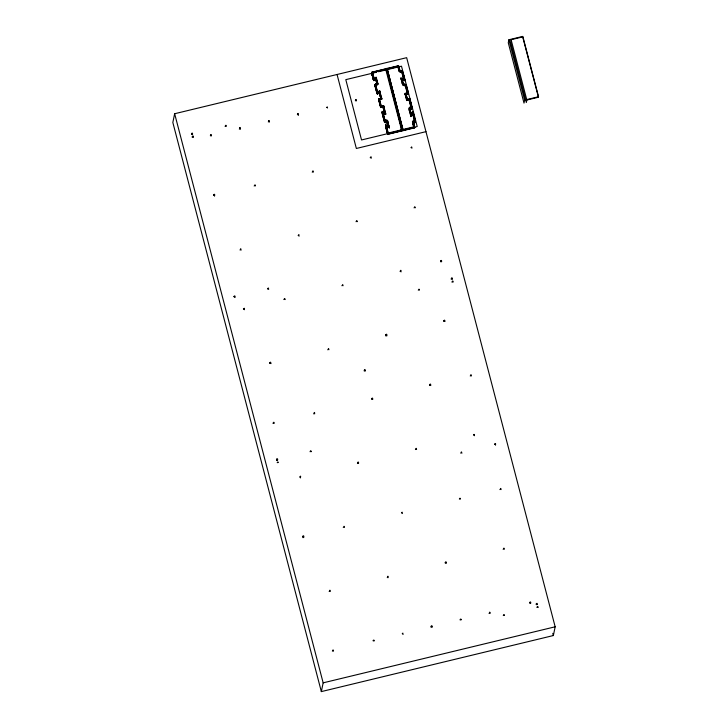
<?xml version="1.0" encoding="UTF-8"?>
<svg xmlns="http://www.w3.org/2000/svg" width="728" height="728" viewBox="0 0 728 728"><rect width="100%" height="100%" fill="white"/><g stroke="black" fill="none" stroke-linecap="round" stroke-linejoin="round"><path stroke-width="1.09" d="M235.099 297.333L234.079 296.833M255.355 185.959C254.909 183.347 254.982 185.804 254.163 185.995M268.304 121.949L268.887 121.385L269.515 121.958M272.954 423.323C275.994 422.058 271.635 421.803 274.165 423.332M327.509 108.026C327.281 105.414 326.908 108.126 326.499 107.526M344.462 527.436C344.016 524.961 344.016 527.245 343.261 527.418M415.215 207.835C413.322 205.824 416.443 207.043 414.014 207.826M416.616 449.504C415.734 449.558 416.98 446.71 415.424 449.531M429.566 385.485L430.184 384.921L430.776 385.494M451.906 282.082C454.991 280.826 450.541 280.507 453.116 282.091M501.073 489.598C500.564 486.959 500.709 489.48 499.872 489.589M225.061 126.308C228.146 125.125 223.678 124.807 226.262 126.317M328.91 349.731C328.401 347.183 328.51 349.495 327.736 349.804M357.412 463.381L358.039 462.853L358.613 463.39M411.957 148.166C411.484 145.063 411.52 148.621 410.983 147.593M451.169 279.188L451.788 278.678L452.361 279.206M174.647 113.732L172.836 122.486L321.339 691.6L553.353 635.544L555.164 626.799L406.661 57.676L174.647 113.732L323.159 682.846L321.339 691.6M403.894 79.379L402.147 72.682L399.472 71.899L398.079 66.539L372.554 72.7L374.301 79.407L376.076 77.132M379.57 90.545L381.872 98.953L379.452 100.009L381.199 106.716L383.62 105.66L381.199 106.716M386.55 126.326L388.197 133.524L386.55 126.326L389.216 127.109L389.325 127.91M508.89 39.767L508.271 42.761L524.005 103.094L524.633 100.091L508.89 39.767L522.813 36.4L538.547 96.724L524.633 100.091M511.101 39.703L510.583 42.206L526.326 102.53L526.845 100.027L511.101 39.703L522.704 36.901L538.447 97.224L526.845 100.027M192.174 137.237L192.738 136.764L193.348 137.246M267.54 289.034C270.552 287.833 266.321 287.524 268.705 289.334M355.319 100.846L355.892 100.364L356.502 100.81M356.019 221.676C359.122 220.584 354.609 220.275 357.211 221.685M418.272 290.126C419.474 290.308 418.491 287.742 419.455 290.09M461.934 453.153C461.379 452.88 461.907 450.45 460.769 453.18M490.162 613.313C488.424 611.111 491.282 612.485 488.998 613.34M240.477 129.174L239.84 128.392L239.348 129.202M244.435 309.719L244.435 308.29L243.416 308.69L244.371 309.209L243.552 309.018M283.875 299.563C287.014 298.58 282.519 298.207 285.048 299.572M269.724 363.481L270.37 363.045L270.916 363.618M364.155 370.916L365.329 370.925M440.486 261.725L441.641 261.698M333.533 651.187C333.005 650.832 333.506 648.43 332.387 651.178M402.438 513.54C401.419 513.504 403.103 511.01 401.519 512.858M191.446 134.307L192.592 134.316M370.188 157.676C372.818 156.511 369.424 156.42 371.18 158.304M310.037 451.715C313.222 450.75 308.526 450.377 311.184 451.724M401.028 271.917C401.073 267.859 400.282 272.609 400.054 271.253M330.275 591.509C329.893 588.661 329.811 591.227 329.156 591.5M443.743 321.403L444.89 321.412M210.347 135.754L211.466 135.763M241.15 250.077C240.495 249.786 241.305 247.156 240.067 250.068M277.159 462.653C278.442 463.099 277.359 460.469 278.178 462.58M403.112 634.452C402.129 634.179 403.812 632.131 402.256 633.669M503.257 615.533C506.488 614.814 501.856 614.15 504.331 615.451M529.611 603.121L530.73 603.13M536.163 604.568L537.282 604.613M536.9 607.407C540.14 606.524 535.38 606.051 538.047 607.498M313.277 172.19C313.031 169.306 312.758 171.744 312.239 172.181M471.289 376.012C470.961 373.136 470.816 375.612 470.252 376.003M474.538 435.726C472.345 433.524 476.148 434.689 473.573 435.007M495.504 445.181L495.595 443.661L494.549 444.034L495.531 444.526L494.749 444.326M445.181 562.99L446.31 563.117M460.032 619.901C463.299 619.082 458.449 618.591 461.115 619.91M297.388 114.66L298.216 114.46L298.407 115.306M314.66 413.886C314.687 410.983 314.005 413.231 313.668 413.877M371.644 399.217L372.727 399.308M459.35 499.026C462.571 498.198 457.776 497.87 460.369 498.999M213.659 195.359L214.569 195.277L214.532 196.169M298.116 235.453C300.746 234.434 297.188 234.425 299.053 236.209M386.786 335.981C387.396 335.117 385.167 334.771 385.84 335.972M388.161 577.677C388.151 574.701 387.524 577.077 387.278 577.668M373.091 640.813C376.249 640.085 371.353 639.63 374.137 641.004M409.846 109.291L409.273 109.883L411.821 107.362L409.627 98.781L406.624 99.499L407.307 99.336L405.915 93.958L405.232 94.121L408.235 93.375L406.124 85.294L402.684 84.302M409.955 110.083L409.382 110.674L411.921 108.153L409.573 99.035L406.57 99.745L407.252 99.59L405.86 94.212L405.178 94.367L408.19 93.63L405.86 84.803L402.42 83.82L403.212 84.066L401.929 79.134L401.146 78.915L404.622 79.953L402.42 71.508L398.98 70.525L399.772 70.771L398.534 65.939L371.644 72.445L373.628 80.235L376.176 77.778L373.637 80.262L371.644 72.436L373.701 80.389L376.267 77.951L375.684 78.497M411.12 114.059L410.537 114.66L413.104 112.248M411.156 114.332L410.574 114.924L413.14 112.512L415.451 121.794L412.903 124.315L413.495 123.787L414.578 127.846L387.678 134.371L385.813 127.336M376.94 83.392L377.523 82.819L374.984 85.312L377.459 94.258L380.025 91.828L379.434 92.374L381.026 98.344L381.718 98.171L378.715 98.89L380.817 106.934L383.829 106.188L383.137 106.352L384.648 112.212L385.44 112.412L381.973 111.338L384.175 119.765L387.624 120.721L386.832 120.457L388.115 125.38L388.907 125.58L385.431 124.515L387.833 133.633M378.988 91.555L379.57 90.982L376.995 93.421M379.188 91.919L379.761 91.346L377.195 93.775M415.206 119.947L412.658 122.468L413.249 121.931L414.687 127.345L387.787 133.879L385.576 125.571L389.043 126.645L388.261 126.444M415.342 121.003L412.803 123.523L413.386 122.987L414.632 127.591L387.733 134.134L385.704 126.545L387.487 127.063M375.047 85.431L377.586 82.937L376.995 83.493L375.63 78.406L376.203 77.832M375.239 85.795L377.777 83.301L377.186 83.847L375.894 78.888L376.467 78.315L373.901 80.744L371.699 72.19L386.987 68.496L403.03 130.421M277.377 460.469C278.16 459.514 277.231 457.703 276.531 459.241C278.233 460.587 275.994 458.504 276.558 460.469M299.572 477.049C299.545 477.841 301.292 474.01 300.391 477.923M375.985 77.414L373.428 79.88L371.589 72.691L398.48 66.193L400.227 71.617L399.435 71.371L402.884 72.354L405.077 80.799L401.601 79.762L402.384 79.98M377.277 82.364L374.72 84.83L376.922 93.284L379.479 90.818M374.911 85.185L377.468 82.728M375.603 85.267L377.805 92.811L375.603 85.267L377.568 83.365L376.067 77.623M376.048 86.104L378.023 84.202L376.276 77.505M379.77 90.909L377.122 93.648L374.784 84.948L377.322 82.455L376.731 83.01L375.439 78.042L376.012 77.468L373.446 79.907L371.589 72.691M409.327 110.292L411.875 107.826L409.6 98.899L406.597 99.627M409.436 111.084L411.984 108.627L409.546 99.154L406.543 99.873M410.619 115.242L413.167 112.785L415.379 121.239L412.822 123.696M410.729 116.034L413.276 113.577L415.488 122.031L412.931 124.497M377.259 93.903L379.825 91.464L379.233 92.01L380.981 98.599L381.663 98.426L378.66 99.135L380.762 107.18L383.774 106.443L383.092 106.597L384.794 113.268L385.576 113.468L382.109 112.403M413.24 113.313L410.683 115.716L411.256 115.124L409.819 109.082L409.236 109.619L411.784 107.098L409.627 98.781M303.64 537.637C304.568 536.609 301.801 536.363 302.884 537.628M380.926 98.844L381.618 98.671L378.615 99.39M376.367 72.254L345.8 79.643L361.534 139.967L417.217 126.517L401.483 66.184L378.551 71.726M381.645 98.526L378.642 99.254L380.708 107.435L383.72 106.688L383.037 106.852L384.894 114.059M381.59 98.781L378.587 99.508L380.689 107.553L383.692 106.825M405.196 94.267L408.199 93.548L405.878 84.83L402.42 83.82M405.141 94.522L408.153 93.794L405.687 84.475L402.22 83.465M380.735 107.307L383.747 106.579M388.297 133.024L413.822 126.863L412.421 121.503L414.387 119.601L412.639 112.895L410.674 114.797L408.918 108.09L410.892 106.197L409.145 99.49L406.825 100.055L405.068 93.348L407.389 92.784L405.642 86.086L402.975 85.303L401.228 78.597M425.962 131.659L356.356 148.476L337.055 74.493M323.159 682.846L555.164 626.799M383.055 106.743L384.875 113.914L382.209 113.14L384.42 121.622L387.869 122.568L387.078 122.313M388.224 126.172L389.007 126.372L385.54 125.307L387.787 133.879M402.193 79.616L401.41 79.398L404.886 80.435L402.62 71.872M384.275 120.566L387.733 121.512L386.932 121.258L388.361 127.236L389.171 127.555M402.684 71.99L399.171 70.889L399.972 71.135L398.589 65.693L385.613 68.814L401.71 130.485M398.726 70.052L402.184 71.062L404.395 79.525L400.928 78.515M398.917 70.416L402.384 71.426L404.586 79.88L401.128 78.87M389.216 127.992L387.715 122.24L385.048 121.467L383.046 112.922L385.722 113.695L385.831 114.505M384.093 114.451L382.318 113.932L384.521 122.386L387.979 123.396M383.046 112.922L384.803 119.619L387.469 120.402L389.216 127.109M384.411 121.594L387.878 122.604M404.823 80.317L401.346 79.279L402.138 79.516L403.676 84.912L406.324 85.649L408.29 93.129L405.278 93.867L405.96 93.712L407.361 99.072L409.673 98.535L411.675 106.297L409.127 108.827L409.718 108.29L411.011 113.268L410.437 113.859L412.994 111.457L415.315 120.739L412.767 123.259L413.349 122.723L414.632 127.591L413.404 123.141M382.218 113.195L384.894 114.005M387.469 126.909L385.685 126.363L387.733 134.134M386.968 121.521L387.76 121.776L384.311 120.83L382.073 112.139L385.54 113.204L384.748 112.949L383.092 106.597M388.361 127.172L389.152 127.436L388.361 127.236L387.087 122.368M377.568 83.365L378.023 84.202M413.513 123.933L414.578 127.873M379.088 91.746L380.953 98.699M406.06 85.167L408.235 93.375M378.897 91.382L380.908 98.944M552.78 633.351L553.353 635.544M401.92 79.106L403.212 84.057M405.878 94.103L407.225 99.709M409.909 109.728L411.202 114.678M401.719 78.742L403.012 83.693M410.019 110.529L411.311 115.479M397.97 67.04L399.026 71.053L401.692 71.835L403.439 78.542L400.773 77.76L402.52 84.466L405.187 85.24L407.289 93.284L404.968 93.848L406.715 100.546L409.036 99.991L411.138 108.035L409.163 109.937L410.92 116.635L412.885 114.733L414.632 121.439L412.667 123.341L413.713 127.364M403.13 129.93L387.041 68.25L402.975 130.676M401.046 128.82L401.601 131.004M383.62 105.66L385.722 113.695M379.588 91.109L381.763 99.454M383.519 106.152L385.421 113.459M375.402 77.978L376.886 83.292M372.554 72.7L374.301 79.407M379.552 99.518L381.299 106.215M383.01 106.998L384.739 113.741M398.48 66.193L399.517 70.288M432.177 627.154L431.586 626.581L430.967 627.19M387.469 120.402L387.715 122.24M384.803 119.619L385.048 121.467M343.07 285.731C342.36 283.046 342.77 285.913 341.86 285.722M504.331 549.267C503.649 546.519 504.031 549.403 503.121 549.258M191.582 133.624C193.066 135.626 192.711 131.622 191.582 133.624M192.328 136.473C193.803 138.438 193.493 134.462 192.328 136.473M210.474 135.117C211.857 137.155 211.748 133.097 210.474 135.117M213.723 194.831C215.197 196.842 214.915 192.82 213.723 194.831M239.476 128.11C240.904 130.112 240.704 126.081 239.476 128.064M234.061 296.396C235.635 297.961 235.144 294.685 234.061 296.396M268.477 121.103C269.979 123.078 269.624 119.119 268.477 121.103M269.879 362.762C271.326 364.774 270.952 360.806 269.879 362.717M297.479 114.096C298.962 116.07 298.662 112.057 297.479 114.05M302.83 536.299C304.404 537.865 303.894 534.589 302.83 536.299M355.482 100.082C356.957 102.084 356.62 98.053 355.482 100.082M357.575 462.571C359.004 464.591 358.849 460.569 357.575 462.571M364.3 370.197C365.82 372.135 365.465 368.222 364.319 370.115M371.726 398.653C373.282 400.627 372.827 396.624 371.726 398.653M385.876 334.734C387.414 336.336 387.032 332.96 385.876 334.734M429.729 384.639C431.267 386.586 430.794 382.701 429.748 384.557M440.631 261.006C442.214 262.954 441.714 258.977 440.631 261.006M443.88 320.72C445.363 322.713 445.072 318.709 443.88 320.72M451.342 278.387C452.825 280.316 452.452 276.458 451.36 278.305M431.131 626.298C432.487 628.337 432.45 624.324 431.14 626.253M445.281 562.38C446.71 564.382 446.528 560.433 445.29 562.335M529.738 602.475C531.158 604.467 530.949 600.564 529.756 602.393M536.29 603.922C537.592 605.923 537.719 601.956 536.29 603.876M386.477 69.342L402.111 130.166L386.477 69.342M407.361 99.072L406.67 99.245L407.361 99.09M400.018 71.226L399.235 71.007L400.036 71.253M403.658 84.885L402.875 84.666L403.676 84.912M399.708 70.652L398.534 65.948L399.708 70.652"/></g></svg>
